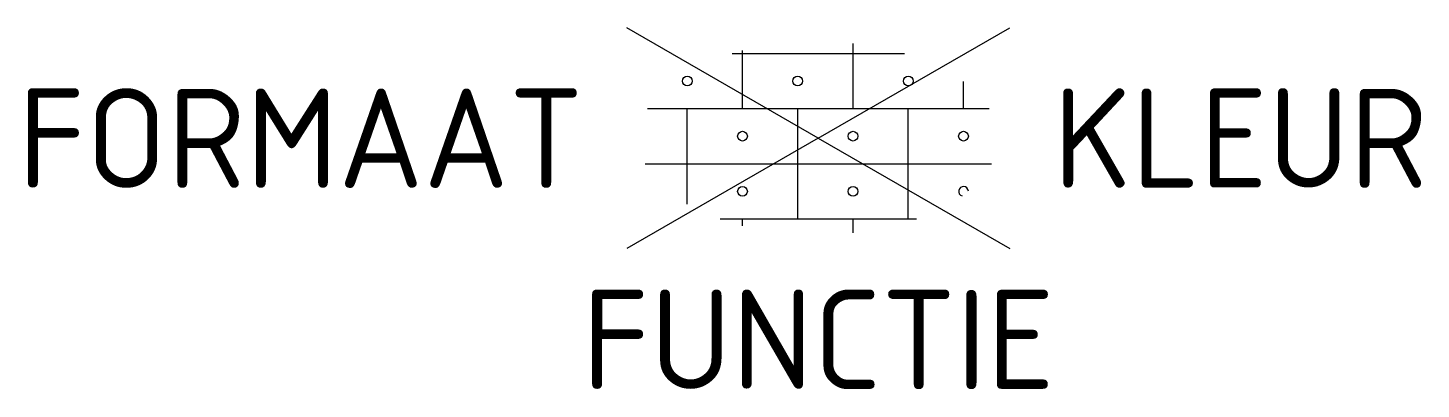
# Model space of a CAD drawing. Header units: metres. Extents: x -14.3 to 10.9, y -4.5 to 2.
import ezdxf
from ezdxf.enums import TextEntityAlignment as Align

# ---------------------------------------------------------------- set-up
doc = ezdxf.new("R2010")
doc.units = ezdxf.units.M
doc.styles.add('NLCS-ISO', font='NLCS-ISO.ttf')

msp = doc.modelspace()

# ---------------------------------------------------------------- linework, layer by layer
for p, q in [((0, 0), (-3.464, 2)), ((0, 0), (3.464, 2)), ((-1.559, 1.536), (1.559, 1.536)), ((-1.372, 0.536), (-1.372, 1.587)), ((0.628, 0.536), (0.628, 1.717)), ((2.628, 0.536), (2.628, 1.029)), ((-3.094, 0.536), (3.094, 0.536)), ((-2.372, -1.197), (-2.372, 0.536)), ((-0.372, -1.464), (-0.372, 0.536)), ((1.628, -1.464), (1.628, 0.536)), ((0, 0), (-3.464, -2)), ((0, 0), (3.464, -2)), ((-3.133, -0.464), (3.133, -0.464)), ((-1.779, -1.464), (1.779, -1.464)), ((-1.372, -1.587), (-1.372, -1.464)), ((0.628, -1.717), (0.628, -1.464))]:
    msp.add_line(p, q)
for centre in [(-2.372, 1.036), (-0.372, 1.036), (1.628, 1.036), (-1.372, 0.036), (0.628, 0.036), (2.628, 0.036), (-1.372, -0.964), (0.628, -0.964)]:
    msp.add_circle(centre, 0.0881)
msp.add_arc((2.628, -0.964), 0.0881, 2.4222, 252.5871)

# ---------------------------------------------------------------- texts
at = {"style": 'NLCS-ISO'}
msp.add_attdef('FORMAAT', text='KF', height=1.8, dxfattribs=at).set_placement((-4.25, 0), align=Align.MIDDLE_RIGHT)
msp.add_attdef('KLEUR', text='RD', height=1.8, dxfattribs=at).set_placement((4.25, 0), align=Align.MIDDLE_LEFT)
at = {"style": 'NLCS-ISO', "flags": 1}
msp.add_attdef('FUNCTIE', text='', height=1.8, dxfattribs=at).set_placement((0, -2.75), align=Align.TOP_CENTER)

doc.saveas('drawing.dxf')
